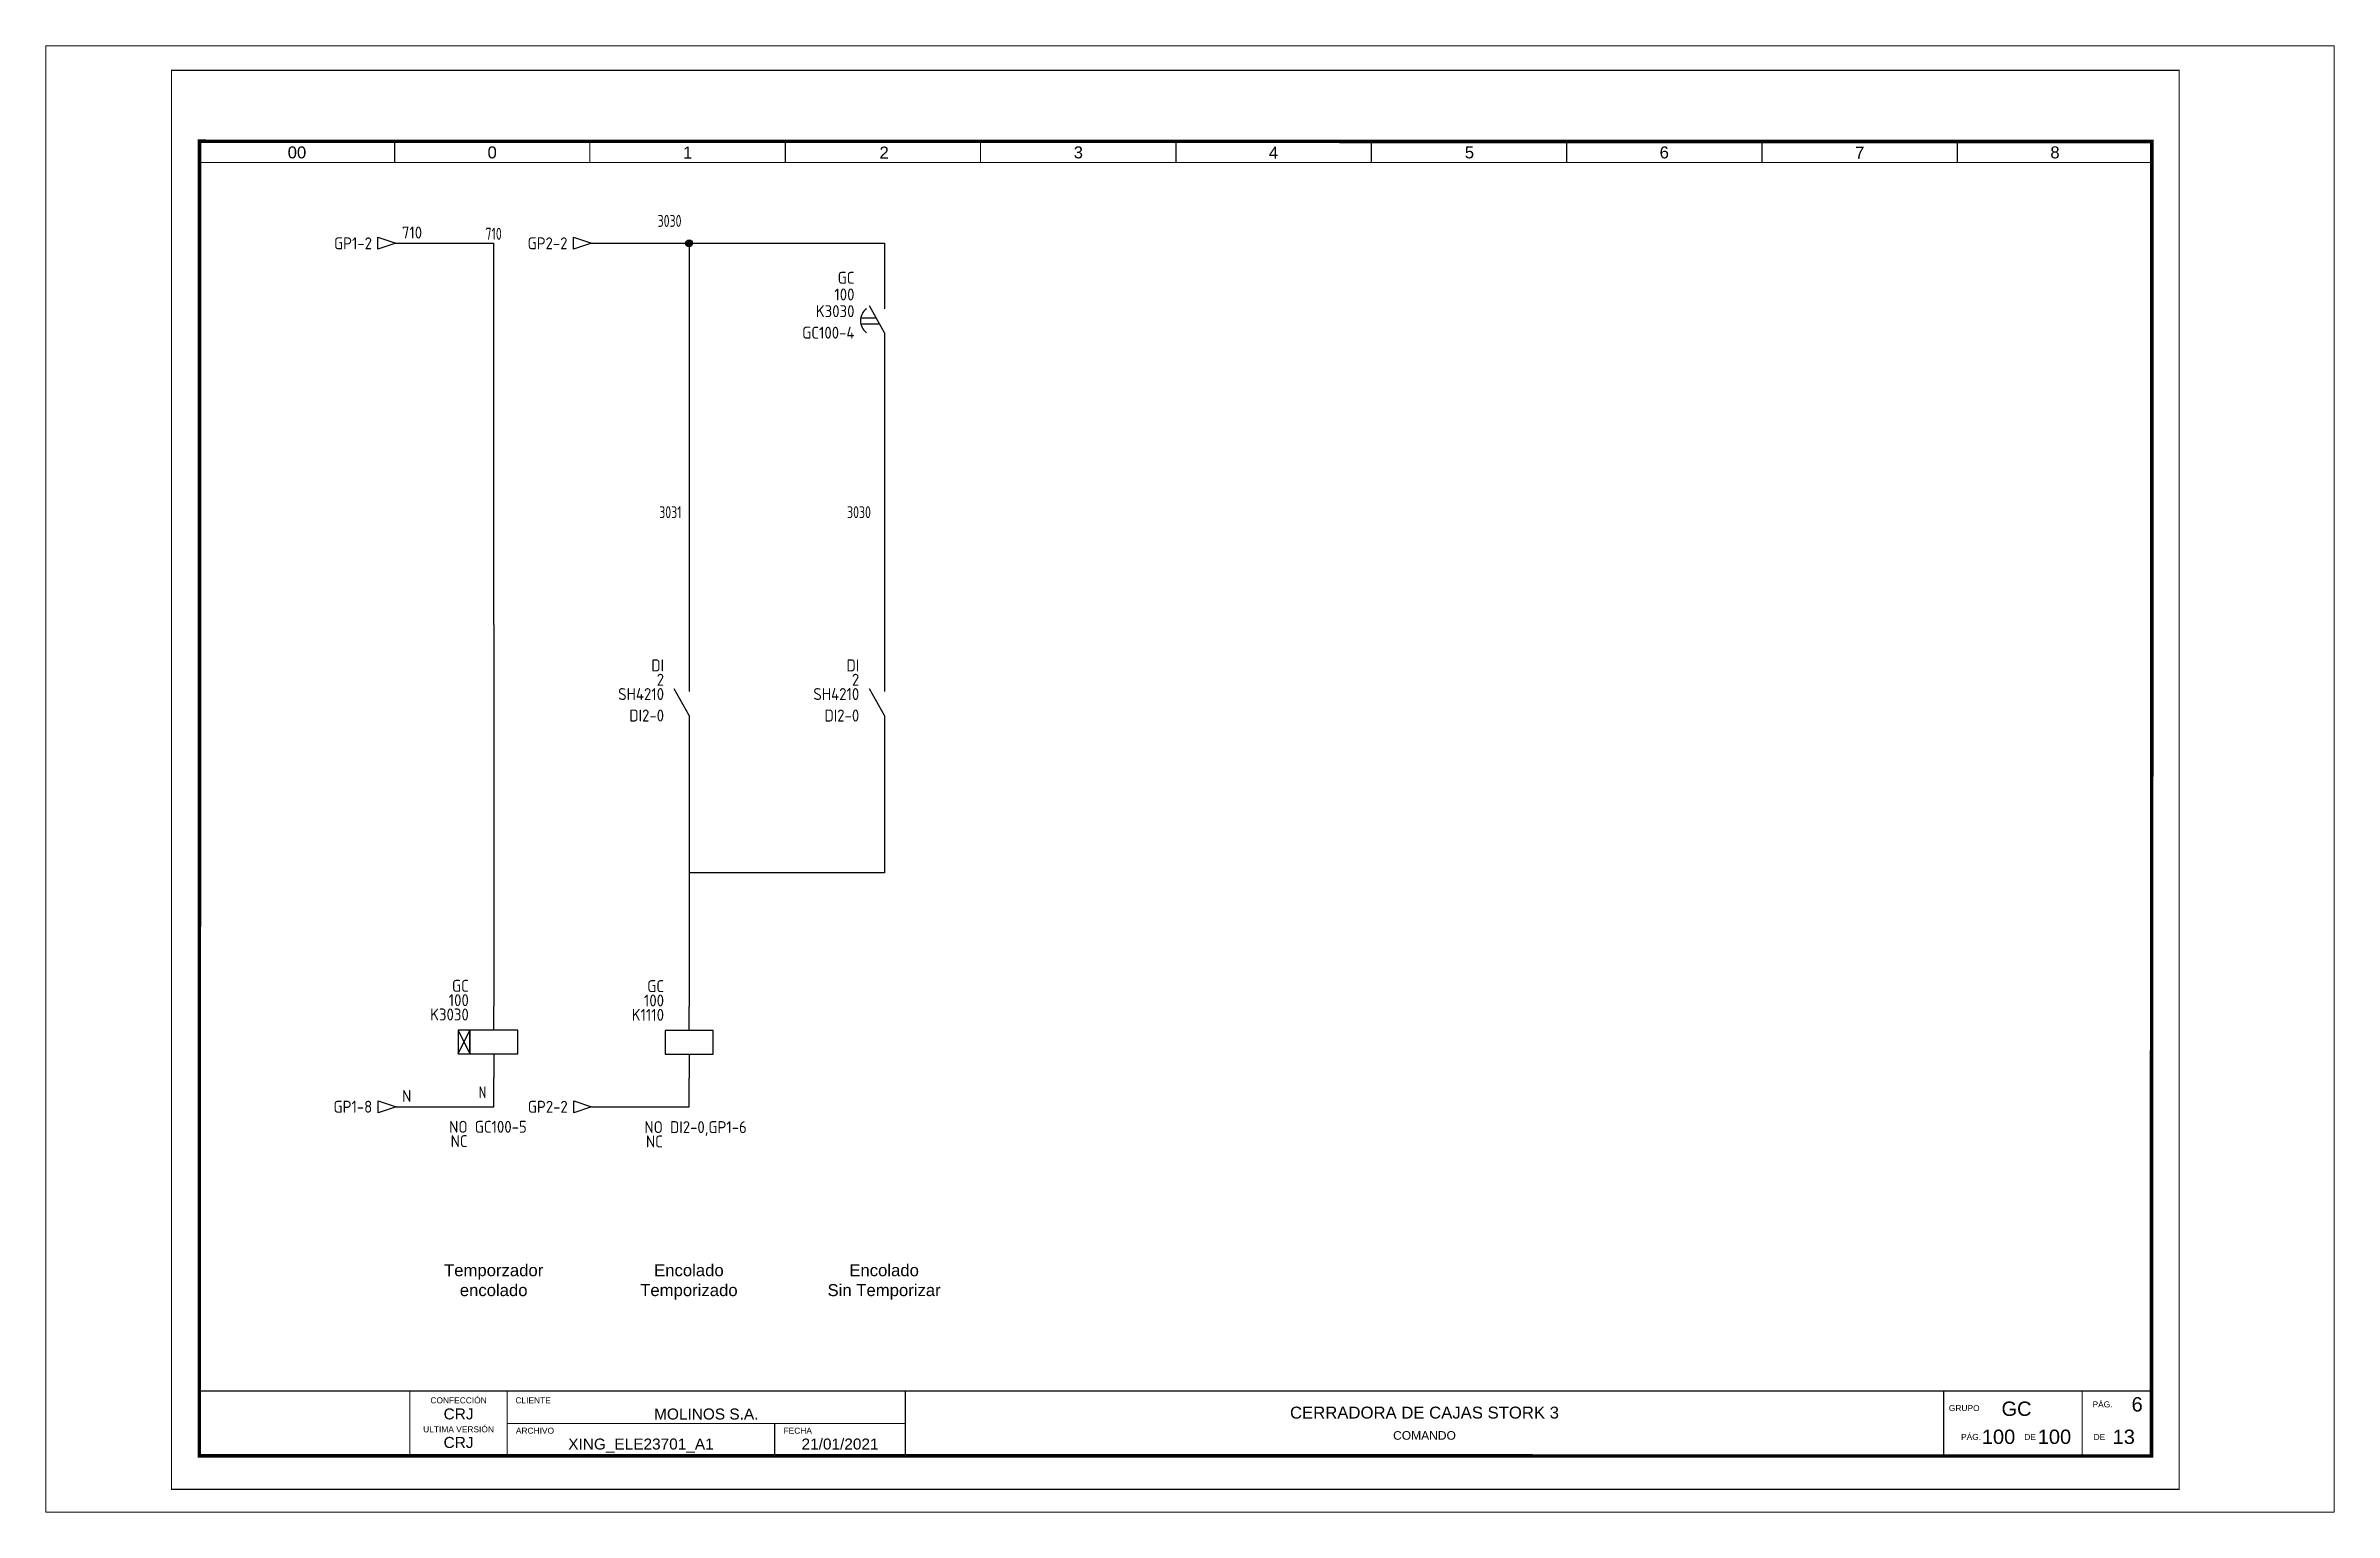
# Paper-space layout 'Layout1' of a CAD drawing. Header units: millimetres. Extents: x -26 to 453, y -5 to 302.
# The model-space entities are those that its viewports show. They can reach past a viewport. Long polylines and large blocks are cut down to what shows.
import ezdxf
from ezdxf.enums import TextEntityAlignment as Align

# ---------------------------------------------------------------- set-up
doc = ezdxf.new("R2010")
doc.units = ezdxf.units.MM
for name, color, linetype in [('BLK_12_THHN', 9, 'Continuous'), ('LOC', 8, 'Continuous'), ('MISC', 7, 'Continuous'), ('ORANGE_25', 30, 'Continuous'), ('RED_15', 1, 'Continuous'), ('SYMS', 7, 'Continuous'), ('TAGS', 150, 'Continuous'), ('WIREFIXED', 7, 'Continuous'), ('WIRENO', 72, 'Continuous'), ('WIREREF_DEST', 52, 'Continuous'), ('XREF', 7, 'Continuous'), ('XREFCHILD', 134, 'Continuous')]:
    doc.layers.add(name, color=color, linetype=linetype)
doc.layers.add('eProC - L2', color=41, linetype='Continuous', lineweight=20)
doc.layers.add('LBLE_25', color=4, linetype='Continuous', lineweight=25)
doc.styles.get("Standard").update_dxf_attribs({"font": 'arial.ttf'})
doc.styles.add('WD_IEC', font='ISOCP2.shx', dxfattribs={"width": 0.9, "height": 4})
picture_1 = doc.add_image_def('image1.jpg', size_in_pixel=(564, 174))

# ---------------------------------------------------------------- blocks, each defined once
blk = doc.blocks.new('eproc_rotulo_005')
at = {"layer": 'eProC - L2', "color": 0, "lineweight": 5, "const_width": 0.233}
for points in [[(0.12, 297.12), (420.12, 297.12), (420.12, 0.12), (0.12, 0.12), (0.12, 297.12)], [(5.9, 20.72), (414.37, 20.7)], [(49.98, 7.12), (49.98, 20.72)], [(70.35, 7.12), (70.35, 20.72)], [(153.64, 7.04), (153.64, 20.64)], [(70.35, 13.92), (153.64, 13.92)], [(126.3, 7.12), (126.3, 13.92)]]:
    blk.add_lwpolyline(points, dxfattribs=at)
at = {"layer": 'eProC - L2', "color": 0}
blk.add_lwpolyline([(420.12, 0.12), (420.12, 297.12), (0.12, 297.12), (0.12, 0.12), (420.12, 0.12)], dxfattribs=at)
at = {"layer": 'eProC - L2', "color": 0, "lineweight": 40, "const_width": 0.75}
blk.add_lwpolyline([(5.92, 7.13), (414.37, 7.11), (414.4, 282.24), (5.95, 282.27)], close=True, dxfattribs=at)
at = {"layer": 'eProC - L2', "color": 0, "lineweight": 5, "const_width": 0.233}
for points in [[(46.8, 277.83), (5.9, 277.83), (5.9, 282.27), (46.8, 282.27)], [(87.64, 277.83), (46.75, 277.83), (46.75, 282.27), (87.64, 282.27)], [(128.54, 277.83), (87.64, 277.83), (87.64, 282.26), (128.54, 282.26)], [(169.38, 277.83), (128.49, 277.83), (128.49, 282.26), (169.38, 282.26)], [(210.28, 277.82), (169.38, 277.82), (169.38, 282.26), (210.28, 282.26)], [(251.12, 277.82), (210.23, 277.82), (210.23, 282.26), (251.12, 282.26)], [(292.02, 277.82), (251.12, 277.82), (251.12, 282.25), (292.02, 282.25)], [(332.86, 277.82), (291.97, 277.82), (291.97, 282.25), (332.86, 282.25)], [(373.76, 277.83), (332.86, 277.83), (332.86, 282.27), (373.76, 282.27)], [(414.6, 277.83), (373.71, 277.83), (373.71, 282.27), (414.6, 282.27)]]:
    blk.add_lwpolyline(points, close=True, dxfattribs=at)
at = {"layer": 'eProC - L2', "color": 0, "lineweight": 0, "const_width": 0.233}
for points in [[(370.87, 7.1), (370.87, 20.7)], [(399.87, 7.1), (399.87, 20.7)]]:
    blk.add_lwpolyline(points, dxfattribs=at)
at = {"layer": 'eProC - L2', "color": 0, "lineweight": 20, "char_height": 2.5, "attachment_point": 8}
for s, insert in [('{\\fArial|b0|i0|c0|p18;00}', (26.35, 278.66)), ('{\\fArial|b0|i0|c0|p18;0}', (67.19, 278.66)), ('{\\fArial|b0|i0|c0|p18;1}', (108.09, 278.66)), ('{\\fArial|b0|i0|c0|p18;2}', (149.2, 278.66)), ('{\\fArial|b0|i0|c0|p18;3}', (189.83, 278.66)), ('{\\fArial|b0|i0|c0|p18;4}', (230.67, 278.66)), ('{\\fArial|b0|i0|c0|p18;5}', (271.66, 278.66)), ('{\\fArial|b0|i0|c0|p18;6}', (312.41, 278.66)), ('{\\fArial|b0|i0|c0|p18;7}', (353.31, 278.66)), ('{\\fArial|b0|i0|c0|p18;8}', (394.16, 278.66))]:
    blk.add_mtext(s, dxfattribs=dict(at, insert=insert))
at = {"layer": 'eProC - L2', "color": 0, "char_height": 1.2552}
for s, insert, attachment_point in [('{\\fArial|b0|i0|c0|p18;CONFECCIÓN }', (60.16, 18.11), 8), ('{\\fArial|b0|i0|c0|p18;CLIENTE}', (72.05, 18.11), 7), ('{\\fArial|b0|i0|c0|p18;GRUPO}', (371.96, 16.49), 7), ('{\\fArial|b0|i0|c0|p18;PÁG.}', (402.01, 17.26), 7), ('{\\fArial|b0|i0|c0|p18;ULTIMA VERSIÓN}', (60.16, 12.05), 8), ('{\\fArial|b0|i0|c0|p18;ARCHIVO}', (72.15, 11.76), 7), ('{\\fArial|b0|i0|c0|p18;FECHA}', (128.15, 11.76), 7), ('{\\fArial|b0|i0|c0|p18;PÁG.}', (374.51, 10.46), 7), ('{\\fArial|b0|i0|c0|p18;DE}', (387.74, 10.46), 7), ('{\\fArial|b0|i0|c0|p18;DE}', (402.24, 10.46), 7)]:
    blk.add_mtext(s, dxfattribs=dict(at, insert=insert, attachment_point=attachment_point))
at = {"layer": 'eProC - L2', "color": 0}
for tag, p in [('PGRAL', (411.35, 17.92)), ('GR_01', (386.11, 17)), ('PG_01', (382.35, 11.13)), ('PT', (394.05, 11.13)), ('PAGT', (408.55, 11.13))]:
    blk.add_attdef(tag, text='', height=3, dxfattribs=at).set_placement(p, align=Align.MIDDLE_CENTER)
for tag, height, p in [('CONF', 2.31, (60.16, 14.76)), ('CLIENTE', 2.31, (111.99, 14.74)), ('DESC', 2.5, (262.25, 14.94)), ('ULT', 2.31, (60.16, 8.79)), ('ARCH', 2.31, (98.32, 8.46)), ('FECHA', 2.31, (139.97, 8.46)), ('DESC_2', 1.8, (262.25, 10.51))]:
    blk.add_attdef(tag, text='', height=height, dxfattribs=at).set_placement(p, align=Align.CENTER)
at = {"layer": 'eProC - L2', "color": 0, "flags": 9}
blk.add_attdef('WD_TB', (0.12, 0.12), '', height=2.5, dxfattribs=at)
at = {"layer": 'eProC - L2', "color": 0}
image = blk.add_image(picture_1, insert=(5.9, 7.12), size_in_units=(44.08, 13.6), dxfattribs=at)
image.dxf.flags = 7
blk = doc.blocks.new('VTD1N')
for p, q in [((0, 2.5), (0, 7.5)), ((-7.5, -2.5), (-5, 2.5)), ((-7.5, 2.5), (-5, -2.5)), ((0, -2.5), (0, -7.5))]:
    blk.add_line(p, q)
for points in [[(-7.5, 2.5), (-7.5, -2.5), (-5, -2.5), (-5, 2.5)], [(-5, 2.5), (-5, -2.5), (5, -2.5), (5, 2.5)]]:
    blk.add_lwpolyline(points, close=True)
at = {"style": 'WD_IEC'}
for tag, p in [('INST', (-5.25, 10.5)), ('LOC', (-5.25, 7.5)), ('TAG1', (-5.25, 4.5)), ('DESC1', (-5.25, -6.85)), ('DESC2', (-5.25, -9.85)), ('DESC3', (-5.25, -12.85))]:
    blk.add_attdef(tag, text='', height=2.5, dxfattribs=at).set_placement(p, align=Align.RIGHT)
blk.add_attdef('TERM01', text='', height=2, rotation=90, dxfattribs=at).set_placement((-1, 7.5), align=Align.RIGHT)
at = {"style": 'WD_IEC', "flags": 1}
for tag, p, height in [('X2TERM01', (0, 7.5), 0.32), ('X4LINK', (-7.5, 0), 0.32), ('ASSYCODE', (1, -4), 1), ('FAMILY', (1, -5.5), 1), ('X8TERM02', (0, -7.5), 0.32), ('CATDESC', (1, -7), 1)]:
    blk.add_attdef(tag, p, '', height=height, dxfattribs=at)
at = {"style": 'WD_IEC', "flags": 9}
for tag, p in [('MFG', (-8.5, 1)), ('CAT', (-8.5, -1.5))]:
    blk.add_attdef(tag, text='', height=1.5, dxfattribs=at).set_placement(p, align=Align.RIGHT)
at = {"style": 'WD_IEC'}
blk.add_attdef('TERM02', (-1, -7.5), '', height=2, rotation=90, dxfattribs=at)
at = {"style": 'WD_IEC', "width": 0.9, "flags": 1}
blk.add_attdef('X1LINK', (5, 0), '', height=0.32, dxfattribs=at)
at = {"style": 'WD_IEC'}
blk.add_attdef('RATING1', text='', height=2.5, dxfattribs=at).set_placement((6.5, 2.5), align=Align.MIDDLE_LEFT)
at = {"lineweight": 9, "style": 'WD_IEC'}
for tag, p in [('NO', (-5.5, -16.5)), ('NC', (-5.5, -19.5))]:
    blk.add_attdef(tag, text='', height=2.5, dxfattribs=at).set_placement(p, align=Align.TOP_RIGHT)
for tag, p in [('XREFNO', (-4, -16.5)), ('XREFNC', (-4, -19.5))]:
    blk.add_attdef(tag, text='', height=2.5, dxfattribs=at).set_placement(p, align=Align.TOP_LEFT)
blk = doc.blocks.new('HA1D3')
blk.add_lwpolyline([(0, 0), (-3.75, -1.25), (-3.75, 1.25)], close=True)
at = {"style": 'WD_IEC'}
blk.add_attdef('XREF', text='', height=2.5, dxfattribs=at).set_placement((-5, 0), align=Align.MIDDLE_RIGHT)
at = {"style": 'WD_IEC', "flags": 1}
blk.add_attdef('SIGCODE', text='', height=1, dxfattribs=at).set_placement((-2.5, 1.8), align=Align.RIGHT)
at = {"style": 'WD_IEC'}
for tag, p, height, flags in [('X1TERM01', (0, 0), 0.32, 1), ('WIRENO', (1.25, 1), 2.5, 8)]:
    blk.add_attdef(tag, p, '', height=height, dxfattribs=dict(at, flags=flags))
blk.add_attdef('DESC1', text='', height=2.5, dxfattribs=at).set_placement((1.25, -1), align=Align.TOP_LEFT)
blk = doc.blocks.new('WD_WNH')
at = {"linetype": 'Continuous', "style": 'WD_IEC', "width": 0.8}
blk.add_attdef('WIRENO', text='', height=2.5, dxfattribs=at).set_placement((0, 0.75), align=Align.CENTER)
at = {"style": 'WD_IEC', "flags": 1}
for tag, p in [('W08USER', (0, 0.375)), ('W04USER', (0, 0.875)), ('W05USER', (0, 0.75)), ('W09USER', (0, 0.25)), ('W03USER', (0, 1)), ('W06USER', (0, 0.625)), ('W07USER', (0, 0.5)), ('W02USER', (0, 1.125)), ('W01USER', (0, 1.25)), ('W10USER', (0, 0.125))]:
    blk.add_attdef(tag, text='', height=0.08, dxfattribs=at).set_placement(p, align=Align.CENTER)
blk = doc.blocks.new('WD_WNV')
at = {"linetype": 'Continuous', "style": 'WD_IEC', "width": 0.8}
blk.add_attdef('WIRENO', text='', height=2.5, dxfattribs=at).set_placement((-1.6, 0), align=Align.MIDDLE_RIGHT)
at = {"style": 'WD_IEC', "flags": 1}
for tag, p in [('W08USER', (-1, 0.375)), ('W04USER', (-1, 0.875)), ('W05USER', (-1, 0.75)), ('W09USER', (-1, 0.25)), ('W03USER', (-1, 1)), ('W06USER', (-1, 0.625)), ('W07USER', (-1, 0.5)), ('W02USER', (-1, 1.125)), ('W01USER', (-1, 1.25)), ('W10USER', (-1, 0.125))]:
    blk.add_attdef(tag, text='', height=0.08, dxfattribs=at).set_placement(p, align=Align.CENTER)
blk = doc.blocks.new('VTD21N')
for p, q in [((0, 7.5), (0, 2.5)), ((-4.94, 0.62), (-1.74, 0.62)), ((0, -2.5), (-3.12, 3.12)), ((-4.94, -0.62), (-1.04, -0.62)), ((0, -2.5), (0, -7.5))]:
    blk.add_line(p, q)
blk.add_arc((-1.88, 0), 3.12, 126.8699, 233.1301)
at = {"style": 'WD_IEC'}
for tag, p in [('INST', (-6.25, 7.75)), ('LOC', (-6.25, 4.25)), ('TAG2', (-6.25, 0.75)), ('XREF', (-6.25, -3.75)), ('DESC2', (-5.25, -11.1)), ('DESC1', (-5.25, -7.6)), ('DESC3', (-5.25, -14.6))]:
    blk.add_attdef(tag, text='', height=2.5, dxfattribs=at).set_placement(p, align=Align.RIGHT)
blk.add_attdef('TERM01', text='', height=2, rotation=90, dxfattribs=at).set_placement((-1, 7.5), align=Align.RIGHT)
at = {"style": 'WD_IEC', "flags": 1}
for tag, p, height in [('X2TERM01', (0, 7.5), 0.32), ('X4LINK', (-5.75, 0), 0.32), ('X1LINK', (-0.5, 0), 0.32), ('CONTACT', (4, -4.75), 1), ('X8TERM02', (0, -7.5), 0.32), ('FAMILY', (4, -6.25), 1), ('COMMON', (5.25, -6), 1)]:
    blk.add_attdef(tag, p, '', height=height, dxfattribs=at)
at = {"style": 'WD_IEC'}
blk.add_attdef('TERM02', (-1, -7.5), '', height=2, rotation=90, dxfattribs=at)
blk = doc.blocks.new('VSS21')
for p, q in [((0, 7.5), (0, 2.5)), ((0, -2.5), (-3.125, 3.125)), ((0, -2.5), (0, -7.5))]:
    blk.add_line(p, q)
at = {"style": 'WD_IEC'}
for tag, p in [('INST', (-5.25, 6.75)), ('LOC', (-5.25, 3.75)), ('TAG2', (-5.25, 0.75)), ('DESC1', (-5.25, -6.75)), ('XREF', (-5.25, -3.75)), ('DESC2', (-5.25, -9.75)), ('DESC3', (-5.25, -12.75))]:
    blk.add_attdef(tag, text='', height=2.5, dxfattribs=at).set_placement(p, align=Align.RIGHT)
blk.add_attdef('TERM01', text='', height=2, rotation=90, dxfattribs=at).set_placement((-1, 7.5), align=Align.RIGHT)
at = {"style": 'WD_IEC', "flags": 1}
for tag, p, height in [('X2TERM01', (0, 7.5), 0.32), ('X4LINK', (-2.5, 0), 0.32), ('X1LINK', (-0.5, 0), 0.32), ('X8TERM02', (0, -7.5), 0.32), ('CONTACT', (4, -8.5), 1), ('FAMILY', (4, -10), 1), ('COMMON', (5.25, -9.75), 1)]:
    blk.add_attdef(tag, p, '', height=height, dxfattribs=at)
at = {"style": 'WD_IEC'}
blk.add_attdef('TERM02', (-1, -7.5), '', height=2, rotation=90, dxfattribs=at)
at = {"lineweight": 15, "style": 'WD_IEC'}
blk.add_attdef('STATE', (1.25, -6.35), '', height=2.5, dxfattribs=at)
blk = doc.blocks.new('WDDOT')
for radius in [0.72, 0.449, 0.223]:
    blk.add_circle((0, 0), radius)
blk = doc.blocks.new('VMS1')
for p, q in [((0, 2.5), (0, 7.5)), ((0, -2.5), (0, -7.5))]:
    blk.add_line(p, q)
blk.add_lwpolyline([(-5, 2.5), (-5, -2.5), (5, -2.5), (5, 2.5)], close=True)
at = {"style": 'WD_IEC'}
for tag, p in [('INST', (-5.25, 10.5)), ('LOC', (-5.25, 7.5)), ('TAG1', (-5.25, 4.5)), ('DESC1', (-5.25, -6.85)), ('DESC2', (-5.25, -9.85)), ('DESC3', (-5.25, -12.85))]:
    blk.add_attdef(tag, text='', height=2.5, dxfattribs=at).set_placement(p, align=Align.RIGHT)
blk.add_attdef('TERM01', text='', height=2, rotation=90, dxfattribs=at).set_placement((-1, 7.5), align=Align.RIGHT)
at = {"style": 'WD_IEC', "flags": 1}
for tag, p, height in [('X2TERM01', (0, 7.5), 0.32), ('X4LINK', (-5, 0), 0.32), ('X1LINK', (5, 0), 0.32), ('ASSYCODE', (1, -4), 1), ('FAMILY', (1, -5.5), 1), ('X8TERM02', (0, -7.5), 0.32), ('CATDESC', (1, -7), 1)]:
    blk.add_attdef(tag, p, '', height=height, dxfattribs=at)
at = {"style": 'WD_IEC', "flags": 9}
for tag, p in [('MFG', (-6, 1)), ('CAT', (-6, -1.5))]:
    blk.add_attdef(tag, text='', height=1.5, dxfattribs=at).set_placement(p, align=Align.RIGHT)
at = {"style": 'WD_IEC'}
blk.add_attdef('TERM02', (-1, -7.5), '', height=2, rotation=90, dxfattribs=at)
at = {"lineweight": 9, "style": 'WD_IEC'}
for tag, p in [('NO', (-5.5, -16.5)), ('NC', (-5.5, -19.5))]:
    blk.add_attdef(tag, text='', height=2.5, dxfattribs=at).set_placement(p, align=Align.TOP_RIGHT)
for tag, p in [('XREFNO', (-4, -16.5)), ('XREFNC', (-4, -19.5))]:
    blk.add_attdef(tag, text='', height=2.5, dxfattribs=at).set_placement(p, align=Align.TOP_LEFT)

msp = doc.modelspace()

# ---------------------------------------------------------------- linework, layer by layer
at = {"layer": 'BLK_12_THHN'}
msp.add_line((414.6, 277.83), (414.59, 20.7), dxfattribs=at)
at = {"layer": 'LBLE_25'}
for p, q in [((67.55, 80.21), (67.55, 86.26)), ((47.1, 80.21), (67.55, 80.21))]:
    msp.add_line(p, q, dxfattribs=at)
at = {"layer": 'ORANGE_25'}
for p, q in [((47.05, 260.92), (67.5, 260.92)), ((67.5, 260.92), (67.55, 101.26))]:
    msp.add_line(p, q, dxfattribs=at)
at = {"layer": 'RED_15'}
for p, q in [((87.95, 260.92), (108.4, 260.92)), ((108.4, 260.92), (108.4, 172.08)), ((108.4, 260.92), (149.24, 260.92)), ((149.24, 260.92), (149.24, 252.21)), ((149.24, 237.21), (149.24, 172.08)), ((108.4, 157.08), (108.4, 101.19)), ((149.24, 157.08), (149.24, 129.14)), ((149.24, 129.14), (108.4, 129.14)), ((108.4, 80.2), (108.4, 86.19)), ((88, 80.2), (108.4, 80.2))]:
    msp.add_line(p, q, dxfattribs=at)

# ---------------------------------------------------------------- block references
ref = msp.add_blockref('eproc_rotulo_005', (0, 0))
ref.add_attrib('PAGT', '13', dxfattribs={"layer": 'eProC - L2', "height": 3}).set_placement((408.55, 11.13), align=Align.MIDDLE_CENTER)
ref.add_attrib('PGRAL', '6', dxfattribs={"layer": 'eProC - L2', "height": 3}).set_placement((411.35, 17.92), align=Align.MIDDLE_CENTER)
ref.add_attrib('PT', '100', dxfattribs={"layer": 'eProC - L2', "height": 3}).set_placement((394.05, 11.13), align=Align.MIDDLE_CENTER)
ref.add_attrib('GR_01', 'GC', dxfattribs={"layer": 'eProC - L2', "height": 3}).set_placement((386.11, 17), align=Align.MIDDLE_CENTER)
ref.add_attrib('PG_01', '100', dxfattribs={"layer": 'eProC - L2', "height": 3}).set_placement((382.35, 11.13), align=Align.MIDDLE_CENTER)
ref.add_attrib('FECHA', '21/01/2021', dxfattribs={"layer": 'eProC - L2', "height": 2.305}).set_placement((139.97, 8.46), align=Align.CENTER)
ref.add_attrib('CLIENTE', 'MOLINOS S.A.', dxfattribs={"layer": 'eProC - L2', "height": 2.3051}).set_placement((111.99, 14.74), align=Align.CENTER)
ref.add_attrib('CONF', 'CRJ', dxfattribs={"layer": 'eProC - L2', "height": 2.305}).set_placement((60.16, 14.76), align=Align.CENTER)
ref.add_attrib('ULT', 'CRJ', dxfattribs={"layer": 'eProC - L2', "height": 2.305}).set_placement((60.16, 8.79), align=Align.CENTER)
ref.add_attrib('DESC', 'CERRADORA DE CAJAS STORK 3', dxfattribs={"layer": 'eProC - L2', "height": 2.5}).set_placement((262.25, 14.94), align=Align.CENTER)
ref.add_attrib('DESC_2', 'COMANDO', dxfattribs={"layer": 'eProC - L2', "height": 1.8}).set_placement((262.25, 10.51), align=Align.CENTER)
ref.add_attrib('ARCH', 'XING_ELE23701_A1', dxfattribs={"layer": 'eProC - L2', "height": 2.3051}).set_placement((98.32, 8.46), align=Align.CENTER)
at = {"layer": 'SYMS'}
ref = msp.add_blockref('HA1D3', (47.05, 260.92), dxfattribs=at)
ref.add_attrib('XREF', 'GP1-2', dxfattribs={"layer": 'XREF', "height": 2.5, "style": 'WD_IEC'}).set_placement((42.05, 260.92), align=Align.MIDDLE_RIGHT)
ref.add_attrib('WIRENO', '710', (48.3, 261.92), dxfattribs={"layer": 'WIREREF_DEST', "height": 2.5, "style": 'WD_IEC', "flags": 8})
ref = msp.add_blockref('HA1D3', (87.95, 260.92), dxfattribs=at)
ref.add_attrib('XREF', 'GP2-2', dxfattribs={"layer": 'XREF', "height": 2.5, "style": 'WD_IEC'}).set_placement((82.95, 260.92), align=Align.MIDDLE_RIGHT)
msp.add_blockref('WDDOT', (108.4, 260.92), dxfattribs=at)
ref = msp.add_blockref('VTD21N', (149.24, 244.71), dxfattribs=at)
ref.add_attrib('XREF', 'GC100-4', dxfattribs={"layer": 'XREFCHILD', "height": 2.5, "style": 'WD_IEC'}).set_placement((142.99, 240.96), align=Align.RIGHT)
ref.add_attrib('LOC', '100', dxfattribs={"layer": 'LOC', "height": 2.5, "style": 'WD_IEC'}).set_placement((142.99, 248.96), align=Align.RIGHT)
ref.add_attrib('INST', 'GC', dxfattribs={"layer": 'LOC', "height": 2.5, "style": 'WD_IEC'}).set_placement((142.99, 252.46), align=Align.RIGHT)
ref.add_attrib('TAG2', 'K3030', dxfattribs={"layer": 'TAGS', "height": 2.5, "style": 'WD_IEC'}).set_placement((142.99, 245.46), align=Align.RIGHT)
ref = msp.add_blockref('VSS21', (108.4, 164.58), dxfattribs=at)
ref.add_attrib('XREF', 'DI2-0', dxfattribs={"layer": 'XREFCHILD', "height": 2.5, "style": 'WD_IEC'}).set_placement((103.15, 160.83), align=Align.RIGHT)
ref.add_attrib('LOC', '2', dxfattribs={"layer": 'LOC', "height": 2.5, "style": 'WD_IEC'}).set_placement((103.15, 168.33), align=Align.RIGHT)
ref.add_attrib('INST', 'DI', dxfattribs={"layer": 'LOC', "height": 2.5, "style": 'WD_IEC'}).set_placement((103.15, 171.33), align=Align.RIGHT)
ref.add_attrib('TAG2', 'SH4210', dxfattribs={"layer": 'TAGS', "height": 2.5, "style": 'WD_IEC'}).set_placement((103.15, 165.33), align=Align.RIGHT)
ref = msp.add_blockref('VSS21', (149.24, 164.58), dxfattribs=at)
ref.add_attrib('XREF', 'DI2-0', dxfattribs={"layer": 'XREFCHILD', "height": 2.5, "style": 'WD_IEC'}).set_placement((143.99, 160.83), align=Align.RIGHT)
ref.add_attrib('LOC', '2', dxfattribs={"layer": 'LOC', "height": 2.5, "style": 'WD_IEC'}).set_placement((143.99, 168.33), align=Align.RIGHT)
ref.add_attrib('INST', 'DI', dxfattribs={"layer": 'LOC', "height": 2.5, "style": 'WD_IEC'}).set_placement((143.99, 171.33), align=Align.RIGHT)
ref.add_attrib('TAG2', 'SH4210', dxfattribs={"layer": 'TAGS', "height": 2.5, "style": 'WD_IEC'}).set_placement((143.99, 165.33), align=Align.RIGHT)
ref = msp.add_blockref('VTD1N', (67.55, 93.76), dxfattribs=at)
ref.add_attrib('NC', 'NC', dxfattribs={"layer": 'MISC', "lineweight": 9, "height": 2.5, "style": 'WD_IEC'}).set_placement((62.05, 74.26), align=Align.TOP_RIGHT)
ref.add_attrib('XREFNO', 'GC100-5', dxfattribs={"layer": 'XREF', "lineweight": 9, "height": 2.5, "style": 'WD_IEC'}).set_placement((63.55, 77.26), align=Align.TOP_LEFT)
ref.add_attrib('NO', 'NO', dxfattribs={"layer": 'MISC', "lineweight": 9, "height": 2.5, "style": 'WD_IEC'}).set_placement((62.05, 77.26), align=Align.TOP_RIGHT)
ref.add_attrib('LOC', '100', dxfattribs={"layer": 'LOC', "height": 2.5, "style": 'WD_IEC'}).set_placement((62.3, 101.26), align=Align.RIGHT)
ref.add_attrib('INST', 'GC', dxfattribs={"layer": 'LOC', "height": 2.5, "style": 'WD_IEC'}).set_placement((62.3, 104.26), align=Align.RIGHT)
ref.add_attrib('TAG1', 'K3030', dxfattribs={"layer": 'TAGS', "height": 2.5, "style": 'WD_IEC'}).set_placement((62.3, 98.26), align=Align.RIGHT)
ref = msp.add_blockref('VMS1', (108.4, 93.69), dxfattribs=at)
ref.add_attrib('NC', 'NC', dxfattribs={"layer": 'MISC', "lineweight": 9, "height": 2.5, "style": 'WD_IEC'}).set_placement((102.9, 74.19), align=Align.TOP_RIGHT)
ref.add_attrib('XREFNO', 'DI2-0,GP1-6', dxfattribs={"layer": 'XREF', "lineweight": 9, "height": 2.5, "style": 'WD_IEC'}).set_placement((104.4, 77.19), align=Align.TOP_LEFT)
ref.add_attrib('NO', 'NO', dxfattribs={"layer": 'MISC', "lineweight": 9, "height": 2.5, "style": 'WD_IEC'}).set_placement((102.9, 77.19), align=Align.TOP_RIGHT)
ref.add_attrib('LOC', '100', dxfattribs={"layer": 'LOC', "height": 2.5, "style": 'WD_IEC'}).set_placement((103.15, 101.19), align=Align.RIGHT)
ref.add_attrib('INST', 'GC', dxfattribs={"layer": 'LOC', "height": 2.5, "style": 'WD_IEC'}).set_placement((103.15, 104.19), align=Align.RIGHT)
ref.add_attrib('TAG1', 'K1110', dxfattribs={"layer": 'TAGS', "height": 2.5, "style": 'WD_IEC'}).set_placement((103.15, 98.19), align=Align.RIGHT)
ref = msp.add_blockref('HA1D3', (47.1, 80.21), dxfattribs=at)
ref.add_attrib('XREF', 'GP1-8', dxfattribs={"layer": 'XREF', "height": 2.5, "style": 'WD_IEC'}).set_placement((42.1, 80.21), align=Align.MIDDLE_RIGHT)
ref.add_attrib('WIRENO', 'N', (48.35, 81.21), dxfattribs={"layer": 'WIREREF_DEST', "height": 2.5, "style": 'WD_IEC', "flags": 8})
ref = msp.add_blockref('HA1D3', (88, 80.2), dxfattribs=at)
ref.add_attrib('XREF', 'GP2-2', dxfattribs={"layer": 'XREF', "height": 2.5, "style": 'WD_IEC'}).set_placement((83, 80.2), align=Align.MIDDLE_RIGHT)
at = {"layer": 'WIREFIXED'}
ref = msp.add_blockref('WD_WNV', (108.4, 265.6), dxfattribs=at)
ref.add_attrib('WIRENOF', '3030', dxfattribs={"linetype": 'Continuous', "height": 2.5, "style": 'WD_IEC', "width": 0.8}).set_placement((106.8, 265.6), align=Align.MIDDLE_RIGHT)
ref = msp.add_blockref('WD_WNV', (108.4, 204.64), dxfattribs=at)
ref.add_attrib('WIRENOF', '3031', dxfattribs={"linetype": 'Continuous', "height": 2.5, "style": 'WD_IEC', "width": 0.8}).set_placement((106.8, 204.64), align=Align.MIDDLE_RIGHT)
ref = msp.add_blockref('WD_WNV', (148.03, 204.64), dxfattribs=at)
ref.add_attrib('WIRENOF', '3030', dxfattribs={"linetype": 'Continuous', "height": 2.5, "style": 'WD_IEC', "width": 0.8}).set_placement((146.43, 204.64), align=Align.MIDDLE_RIGHT)
at = {"layer": 'WIRENO'}
ref = msp.add_blockref('WD_WNH', (67.5, 260.92), dxfattribs=at)
ref.add_attrib('WIRENO', '710', dxfattribs={"linetype": 'Continuous', "height": 2.5, "style": 'WD_IEC', "width": 0.8}).set_placement((67.5, 261.67), align=Align.CENTER)
ref = msp.add_blockref('WD_WNV', (67.55, 83.23), dxfattribs=at)
ref.add_attrib('WIRENO', 'N', dxfattribs={"linetype": 'Continuous', "height": 2.5, "style": 'WD_IEC', "width": 0.8}).set_placement((65.95, 83.23), align=Align.MIDDLE_RIGHT)

# ---------------------------------------------------------------- texts
at = {"layer": 'TAGS', "char_height": 2.5, "attachment_point": 2}
for s, insert in [('Temporzador encolado', (67.5, 47.24)), ('Encolado^JTemporizado', (108.35, 47.24)), ('Encolado^JSin Temporizar', (149.19, 47.24))]:
    msp.add_mtext_dynamic_manual_height_columns(s, width=32.7092, gutter_width=12.5, heights=[0], dxfattribs=dict(at, insert=insert))

psp = doc.layouts.get("Layout1")

# ---------------------------------------------------------------- viewports
at = {"layer": '0'}
psp.add_viewport(center=(213.13, 148.76), size=(478.79, 306.9305), view_center_point=(213.19, 148.8), view_height=306.9305, dxfattribs=at)

doc.saveas('drawing.dxf')
